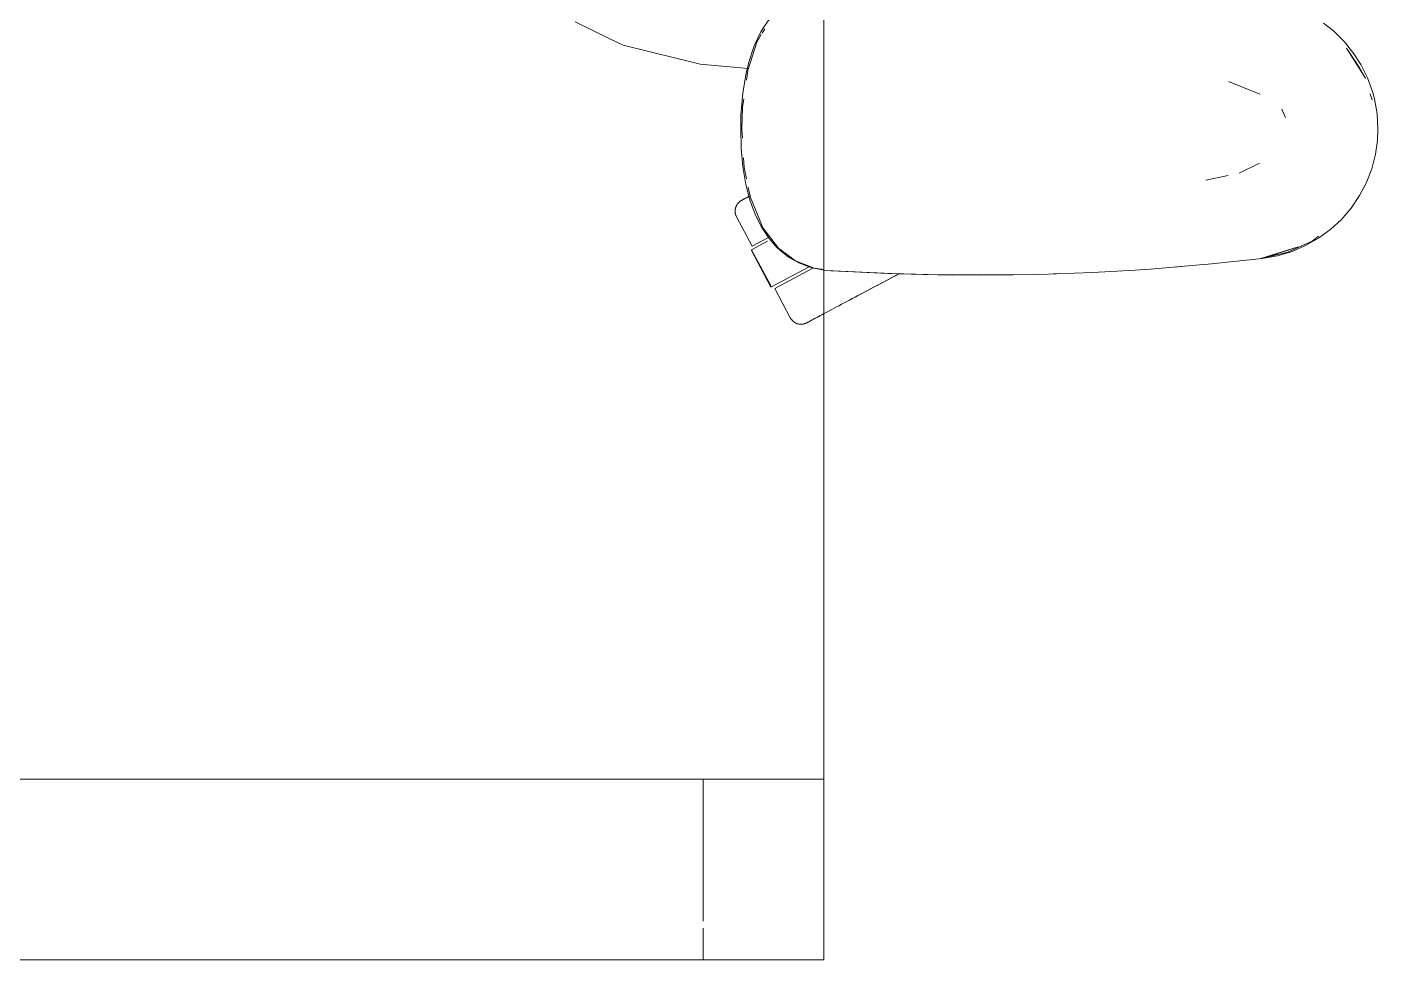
# Model space of a CAD drawing. Header units: millimetres. Extents: x 155927 to 317870, y -36033 to 97293.
# Drawn here: x 229086.9 to 229534.9, y 21150.5 to 21459.8 of the extents above; entities that cross this region are included whole.
import ezdxf

# ---------------------------------------------------------------- set-up
doc = ezdxf.new("R2010")
doc.units = ezdxf.units.MM
doc.header["$MEASUREMENT"] = 0
doc.layers.add('G-IMPT', color=8, linetype='CONTINUOUS', lineweight=9)
doc.layers.add('I-FURN', color=8, linetype='CONTINUOUS', lineweight=9)

msp = doc.modelspace()

# ---------------------------------------------------------------- linework, layer by layer
at = {"layer": 'G-IMPT'}
for p, q in [((229280.15, 21455.97), (229268.68, 21461.61)), ((229330.23, 21458.28), (229331.04, 21459.66)), ((229330.64, 21457.79), (229331.5, 21459.23)), ((229333.48, 21463.11), (229331.04, 21459.66)), ((229520.11, 21458.52), (229516.8, 21461.14)), ((229280.15, 21455.97), (229284.51, 21453.82)), ((229325.86, 21445.47), (229328.89, 21454.87)), ((229328.03, 21453.65), (229330.23, 21458.28)), ((229328.89, 21454.87), (229330.36, 21457.32)), ((229523.71, 21454.97), (229520.11, 21458.52)), ((229523.71, 21454.97), (229526.9, 21451)), ((229284.51, 21453.82), (229302.45, 21449.42)), ((229326.29, 21448.56), (229328.03, 21453.65)), ((229530.76, 21442.84), (229524.44, 21452.79)), ((229528.6, 21446.52), (229524.44, 21452.79)), ((229529.17, 21447.45), (229526.9, 21451)), ((229302.45, 21449.42), (229304.82, 21448.84)), ((229310.11, 21447.54), (229304.82, 21448.84)), ((229325.99, 21446.09), (229310.11, 21447.54)), ((229326.29, 21448.56), (229325.31, 21444.63)), ((229530.76, 21442.84), (229528.6, 21446.52)), ((229531.41, 21442.94), (229529.17, 21447.45)), ((229325.31, 21444.63), (229324.19, 21437.87)), ((229325.4, 21442.18), (229325.86, 21445.47)), ((229485.28, 21441.77), (229495.7, 21437.62)), ((229531.41, 21442.94), (229533.12, 21438.17)), ((229323.62, 21430.56), (229324.19, 21437.87)), ((229532.32, 21437.73), (229532.94, 21435.7)), ((229533.68, 21436.04), (229533.12, 21438.17)), ((229324.13, 21433.21), (229323.9, 21426.05)), ((229324.13, 21433.21), (229324.53, 21436)), ((229503.23, 21432.1), (229502.93, 21432.55)), ((229534.56, 21431.09), (229533.68, 21436.04)), ((229323.62, 21430.56), (229323.53, 21426.05)), ((229504.24, 21429.88), (229503.23, 21432.1)), ((229534.86, 21426.05), (229534.56, 21431.09)), ((229323.53, 21426.05), (229323.71, 21419.71)), ((229324.09, 21422.94), (229323.9, 21426.05)), ((229534.86, 21426.05), (229534.69, 21422.2)), ((229324.28, 21413.56), (229323.71, 21419.71)), ((229534.04, 21417.69), (229534.69, 21422.2)), ((229324.69, 21413.22), (229324.49, 21416.43)), ((229495.61, 21414.67), (229488.83, 21411.4)), ((229534.04, 21417.69), (229532.78, 21412.82)), ((229324.28, 21413.56), (229325.27, 21407.63)), ((229325.46, 21409.47), (229324.69, 21413.22)), ((229477.78, 21409.07), (229485.21, 21410.64)), ((229530.94, 21408.11), (229532.78, 21412.82)), ((229326.7, 21402.15), (229325.27, 21407.63)), ((229326.73, 21403.26), (229326.02, 21406.73)), ((229528.76, 21403.95), (229530.94, 21408.11)), ((229326.7, 21402.15), (229328.29, 21397.81)), ((229326.73, 21403.26), (229329.06, 21397.64)), ((229528.76, 21403.95), (229525.92, 21399.78)), ((229330.27, 21393.74), (229328.29, 21397.81)), ((229330.9, 21393.25), (229329.06, 21397.64)), ((229525.92, 21399.78), (229522.6, 21395.94)), ((229330.27, 21393.74), (229332.93, 21389.69)), ((229336.11, 21386.46), (229330.9, 21393.25)), ((229519.17, 21392.78), (229515.08, 21389.78)), ((229519.17, 21392.78), (229522.6, 21395.94)), ((229332.93, 21389.69), (229335.6, 21386.66)), ((229504.95, 21385.14), (229513.01, 21388.88)), ((229510.64, 21387.27), (229515.08, 21389.78)), ((229515.12, 21390.47), (229513.01, 21388.88)), ((229339.34, 21383.58), (229335.6, 21386.66)), ((229341.74, 21382.29), (229336.11, 21386.46)), ((229342.77, 21381.62), (229339.34, 21383.58)), ((229478.57, 21381.19), (229496.49, 21383.1)), ((229495.98, 21383.1), (229508.44, 21386.93)), ((229495.98, 21383.1), (229499.3, 21384.02)), ((229496.49, 21383.1), (229501.54, 21383.99)), ((229504.95, 21385.14), (229496.55, 21383.23)), ((229508.44, 21386.93), (229499.3, 21384.02)), ((229506.4, 21385.46), (229501.54, 21383.99)), ((229510.64, 21387.27), (229506.4, 21385.46)), ((229347.93, 21379.88), (229341.74, 21382.29)), ((229342.77, 21381.62), (229346.41, 21380.23)), ((229347.76, 21379.86), (229346.41, 21380.23)), ((229347.76, 21379.86), (229350.15, 21379.41)), ((229347.93, 21379.88), (229351.1, 21379.4)), ((229351.8, 21379.16), (229350.15, 21379.41)), ((229372.37, 21378.11), (229351.8, 21379.16)), ((229373.58, 21378.07), (229351.8, 21379.16)), ((229351.8, 21379.16), (229353.4, 21379.05)), ((229373.58, 21378.07), (229353.4, 21379.05)), ((229454.29, 21379.27), (229440.15, 21378.46)), ((229459.38, 21379.6), (229454.29, 21379.27)), ((229459.38, 21379.6), (229474.44, 21380.85)), ((229467.57, 21380.25), (229469.24, 21380.42)), ((229474.44, 21380.85), (229478.57, 21381.19)), ((229393.77, 21377.61), (229372.37, 21378.11)), ((229383.94, 21377.77), (229372.37, 21378.11)), ((229372.37, 21378.11), (229373.58, 21378.07)), ((229393.77, 21377.61), (229373.58, 21378.07)), ((229413.95, 21377.65), (229383.94, 21377.77)), ((229393.77, 21377.61), (229383.94, 21377.77)), ((229383.94, 21377.77), (229403.16, 21377.57)), ((229391.73, 21377.63), (229389.52, 21377.71)), ((229393.77, 21377.65), (229391.73, 21377.63)), ((229413.95, 21377.65), (229393.77, 21377.61)), ((229413.95, 21377.65), (229403.16, 21377.57)), ((229413.95, 21377.65), (229422.37, 21377.82)), ((229434.13, 21378.21), (229422.37, 21377.82)), ((229427.31, 21377.96), (229425.81, 21377.94)), ((229429.24, 21378.07), (229427.31, 21377.96)), ((229434.13, 21378.21), (229440.15, 21378.46))]:
    msp.add_line(p, q, dxfattribs=at)
at = {"layer": 'I-FURN'}
for p, q in [((229351.1, 21150.51), (229351.1, 22750.51)), ((229351.1, 22750.51), (229351.1, 21150.51)), ((229322.2, 21400.78), (229322.28, 21400.92)), ((229322.28, 21400.92), (229322.37, 21401.06)), ((229322.37, 21401.06), (229322.46, 21401.19)), ((229322.46, 21401.19), (229322.56, 21401.32)), ((229322.56, 21401.32), (229322.66, 21401.44)), ((229322.66, 21401.44), (229322.77, 21401.56)), ((229322.77, 21401.56), (229322.88, 21401.68)), ((229322.88, 21401.68), (229323, 21401.79)), ((229323, 21401.79), (229323.12, 21401.89)), ((229323.12, 21401.89), (229323.24, 21401.99)), ((229323.24, 21401.99), (229323.37, 21402.09)), ((229323.37, 21402.09), (229323.51, 21402.18)), ((229323.51, 21402.18), (229323.64, 21402.27)), ((229323.64, 21402.27), (229323.78, 21402.35)), ((229323.78, 21402.35), (229323.82, 21402.37)), ((229323.82, 21402.37), (229323.84, 21402.38)), ((229323.83, 21402.37), (229323.82, 21402.37)), ((229323.87, 21402.39), (229323.83, 21402.37)), ((229323.84, 21402.38), (229323.9, 21402.41)), ((229323.95, 21402.44), (229323.87, 21402.39)), ((229323.9, 21402.41), (229324, 21402.46)), ((229324.07, 21402.5), (229323.95, 21402.44)), ((229324, 21402.46), (229324.14, 21402.54)), ((229324.24, 21402.59), (229324.07, 21402.5)), ((229324.14, 21402.54), (229324.32, 21402.63)), ((229324.44, 21402.69), (229324.24, 21402.59)), ((229324.32, 21402.63), (229324.54, 21402.75)), ((229324.68, 21402.82), (229324.44, 21402.69)), ((229324.54, 21402.75), (229324.8, 21402.89)), ((229324.96, 21402.97), (229324.68, 21402.82)), ((229324.8, 21402.89), (229325.1, 21403.05)), ((229325.27, 21403.14), (229324.96, 21402.97)), ((229325.1, 21403.05), (229325.43, 21403.22)), ((229325.63, 21403.33), (229325.27, 21403.14)), ((229325.43, 21403.22), (229325.81, 21403.42)), ((229326.02, 21403.54), (229325.63, 21403.33)), ((229325.81, 21403.42), (229326.22, 21403.64)), ((229326.45, 21403.77), (229326.02, 21403.54)), ((229321.68, 21398.77), (229321.69, 21398.93)), ((229321.69, 21398.61), (229321.68, 21398.77)), ((229321.69, 21399.1), (229321.71, 21399.26)), ((229321.69, 21398.93), (229321.69, 21399.1)), ((229321.7, 21398.45), (229321.69, 21398.61)), ((229321.72, 21398.29), (229321.7, 21398.45)), ((229321.71, 21399.26), (229321.73, 21399.42)), ((229321.74, 21398.13), (229321.72, 21398.29)), ((229321.73, 21399.42), (229321.76, 21399.57)), ((229321.77, 21397.97), (229321.74, 21398.13)), ((229321.76, 21399.57), (229321.79, 21399.73)), ((229321.81, 21397.82), (229321.77, 21397.97)), ((229321.79, 21399.73), (229321.83, 21399.89)), ((229321.85, 21397.66), (229321.81, 21397.82)), ((229321.83, 21399.89), (229321.88, 21400.04)), ((229321.9, 21397.51), (229321.85, 21397.66)), ((229321.88, 21400.04), (229321.93, 21400.2)), ((229321.95, 21397.36), (229321.9, 21397.51)), ((229321.93, 21400.2), (229321.99, 21400.35)), ((229322.02, 21397.21), (229321.95, 21397.36)), ((229321.99, 21400.35), (229322.05, 21400.49)), ((229322.08, 21397.06), (229322.02, 21397.21)), ((229322.05, 21400.49), (229322.12, 21400.64)), ((229322.16, 21396.92), (229322.08, 21397.06)), ((229322.12, 21400.64), (229322.2, 21400.78)), ((229322.16, 21396.92), (229327.31, 21387.23)), ((229327.12, 21386), (229332.41, 21388.81)), ((229327.31, 21387.23), (229332.5, 21389.99)), ((229326.95, 21385.91), (229333.52, 21373.55)), ((229333.69, 21373.64), (229327.12, 21386)), ((229346.2, 21380.29), (229333.69, 21373.64)), ((229334.82, 21373.1), (229347.48, 21379.84)), ((229368.82, 21374.19), (229367.82, 21373.66)), ((229368.28, 21373.91), (229369.28, 21374.44)), ((229369.82, 21374.73), (229368.82, 21374.19)), ((229369.28, 21374.44), (229370.28, 21374.97)), ((229370.83, 21375.26), (229369.82, 21374.73)), ((229370.28, 21374.97), (229371.29, 21375.51)), ((229371.83, 21375.8), (229370.83, 21375.26)), ((229371.29, 21375.51), (229372.29, 21376.04)), ((229372.83, 21376.33), (229371.83, 21375.8)), ((229372.29, 21376.04), (229373.29, 21376.57)), ((229373.83, 21376.86), (229372.83, 21376.33)), ((229373.29, 21376.57), (229374.29, 21377.1)), ((229374.83, 21377.39), (229373.83, 21376.86)), ((229374.29, 21377.1), (229375.28, 21377.63)), ((229375.81, 21377.91), (229374.83, 21377.39)), ((229375.28, 21377.63), (229376.27, 21378.15)), ((229334.82, 21373.1), (229339.97, 21363.42)), ((229360.09, 21369.55), (229359.19, 21369.07)), ((229359.6, 21369.29), (229360.52, 21369.78)), ((229361.02, 21370.05), (229360.09, 21369.55)), ((229360.52, 21369.78), (229361.45, 21370.27)), ((229361.95, 21370.54), (229361.02, 21370.05)), ((229361.45, 21370.27), (229362.39, 21370.78)), ((229362.91, 21371.05), (229361.95, 21370.54)), ((229362.39, 21370.78), (229363.35, 21371.28)), ((229363.87, 21371.56), (229362.91, 21371.05)), ((229363.35, 21371.28), (229364.32, 21371.8)), ((229364.84, 21372.08), (229363.87, 21371.56)), ((229364.32, 21371.8), (229365.3, 21372.32)), ((229365.83, 21372.6), (229364.84, 21372.08)), ((229365.3, 21372.32), (229366.28, 21372.85)), ((229366.82, 21373.13), (229365.83, 21372.6)), ((229366.28, 21372.85), (229367.28, 21373.37)), ((229367.82, 21373.66), (229366.82, 21373.13)), ((229367.28, 21373.37), (229368.28, 21373.91)), ((229351.01, 21364.72), (229351.66, 21365.07)), ((229351.66, 21365.07), (229352.33, 21365.43)), ((229352.33, 21365.43), (229353.04, 21365.81)), ((229353.04, 21365.81), (229353.78, 21366.2)), ((229353.78, 21366.2), (229354.54, 21366.6)), ((229354.54, 21366.6), (229355.33, 21367.02)), ((229355.33, 21367.02), (229356.14, 21367.45)), ((229356.14, 21367.45), (229356.97, 21367.9)), ((229357.43, 21368.14), (229356.59, 21367.69)), ((229356.97, 21367.9), (229357.83, 21368.35)), ((229358.3, 21368.6), (229357.43, 21368.14)), ((229357.83, 21368.35), (229358.71, 21368.82)), ((229359.19, 21369.07), (229358.3, 21368.6)), ((229358.71, 21368.82), (229359.6, 21369.29)), ((229339.99, 21363.38), (229339.97, 21363.42)), ((229340.07, 21363.24), (229339.99, 21363.38)), ((229340.15, 21363.1), (229340.07, 21363.24)), ((229340.24, 21362.97), (229340.15, 21363.1)), ((229340.34, 21362.84), (229340.24, 21362.97)), ((229340.44, 21362.72), (229340.34, 21362.84)), ((229340.55, 21362.59), (229340.44, 21362.72)), ((229340.66, 21362.48), (229340.55, 21362.59)), ((229340.77, 21362.36), (229340.66, 21362.48)), ((229340.89, 21362.26), (229340.77, 21362.36)), ((229341.02, 21362.15), (229340.89, 21362.26)), ((229341.15, 21362.06), (229341.02, 21362.15)), ((229341.28, 21361.96), (229341.15, 21362.06)), ((229341.41, 21361.88), (229341.28, 21361.96)), ((229341.55, 21361.8), (229341.41, 21361.88)), ((229341.7, 21361.72), (229341.55, 21361.8)), ((229341.84, 21361.65), (229341.7, 21361.72)), ((229341.99, 21361.58), (229341.84, 21361.65)), ((229342.14, 21361.53), (229341.99, 21361.58)), ((229342.29, 21361.47), (229342.14, 21361.53)), ((229342.45, 21361.43), (229342.29, 21361.47)), ((229342.6, 21361.39), (229342.45, 21361.43)), ((229342.76, 21361.35), (229342.6, 21361.39)), ((229342.92, 21361.33), (229342.76, 21361.35)), ((229343.08, 21361.3), (229342.92, 21361.33)), ((229343.24, 21361.29), (229343.08, 21361.3)), ((229343.4, 21361.28), (229343.24, 21361.29)), ((229343.56, 21361.28), (229343.4, 21361.28)), ((229343.72, 21361.28), (229343.56, 21361.28)), ((229343.88, 21361.3), (229343.72, 21361.28)), ((229344.04, 21361.31), (229343.88, 21361.3)), ((229344.2, 21361.34), (229344.04, 21361.31)), ((229344.36, 21361.37), (229344.2, 21361.34)), ((229344.52, 21361.4), (229344.36, 21361.37)), ((229344.67, 21361.45), (229344.52, 21361.4)), ((229344.83, 21361.5), (229344.67, 21361.45)), ((229344.98, 21361.55), (229344.83, 21361.5)), ((229345.13, 21361.61), (229344.98, 21361.55)), ((229345.27, 21361.68), (229345.13, 21361.61)), ((229345.42, 21361.75), (229345.27, 21361.68)), ((229345.47, 21361.78), (229345.42, 21361.75)), ((229345.42, 21361.75), (229345.44, 21361.76)), ((229345.42, 21361.75), (229345.42, 21361.75)), ((229345.44, 21361.76), (229345.5, 21361.79)), ((229345.55, 21361.82), (229345.47, 21361.78)), ((229345.5, 21361.79), (229345.6, 21361.85)), ((229345.67, 21361.89), (229345.55, 21361.82)), ((229345.6, 21361.85), (229345.74, 21361.92)), ((229345.83, 21361.97), (229345.67, 21361.89)), ((229345.74, 21361.92), (229345.92, 21362.02)), ((229346.03, 21362.08), (229345.83, 21361.97)), ((229345.92, 21362.02), (229346.14, 21362.13)), ((229346.27, 21362.21), (229346.03, 21362.08)), ((229346.14, 21362.13), (229346.4, 21362.27)), ((229346.55, 21362.35), (229346.27, 21362.21)), ((229346.4, 21362.27), (229346.69, 21362.43)), ((229346.87, 21362.52), (229346.55, 21362.35)), ((229346.69, 21362.43), (229347.03, 21362.61)), ((229347.23, 21362.71), (229346.87, 21362.52)), ((229347.03, 21362.61), (229347.4, 21362.81)), ((229347.62, 21362.92), (229347.23, 21362.71)), ((229347.4, 21362.81), (229347.81, 21363.02)), ((229348.05, 21363.15), (229347.62, 21362.92)), ((229347.81, 21363.02), (229348.26, 21363.26)), ((229348.51, 21363.4), (229348.05, 21363.15)), ((229348.26, 21363.26), (229348.74, 21363.52)), ((229349.02, 21363.66), (229348.51, 21363.4)), ((229348.74, 21363.52), (229349.26, 21363.79)), ((229349.55, 21363.95), (229349.02, 21363.66)), ((229349.26, 21363.79), (229349.81, 21364.09)), ((229350.12, 21364.25), (229349.55, 21363.95)), ((229349.81, 21364.09), (229350.39, 21364.4)), ((229350.39, 21364.4), (229351.01, 21364.72)), ((229311.1, 21210.51), (228591.1, 21210.51)), ((228916.1, 21210.51), (229351.1, 21210.51)), ((229351.1, 21210.51), (229311.1, 21210.51)), ((229311.1, 21163.41), (229311.1, 21210.51)), ((229311.1, 21163.41), (229311.1, 21210.51)), ((229351.1, 21150.51), (229351.1, 21210.51)), ((229351.1, 21210.51), (229351.1, 21150.51)), ((229311.1, 21150.51), (229311.1, 21161.09)), ((229311.1, 21150.51), (229311.1, 21161.09)), ((229351.1, 21150.51), (228551.1, 21150.51)), ((228551.1, 21150.51), (229351.1, 21150.51)), ((229351.1, 21150.51), (228551.1, 21150.51)), ((228591.1, 21150.51), (229311.1, 21150.51)), ((229311.1, 21150.51), (229351.1, 21150.51))]:
    msp.add_line(p, q, dxfattribs=at)

doc.saveas('drawing.dxf')
